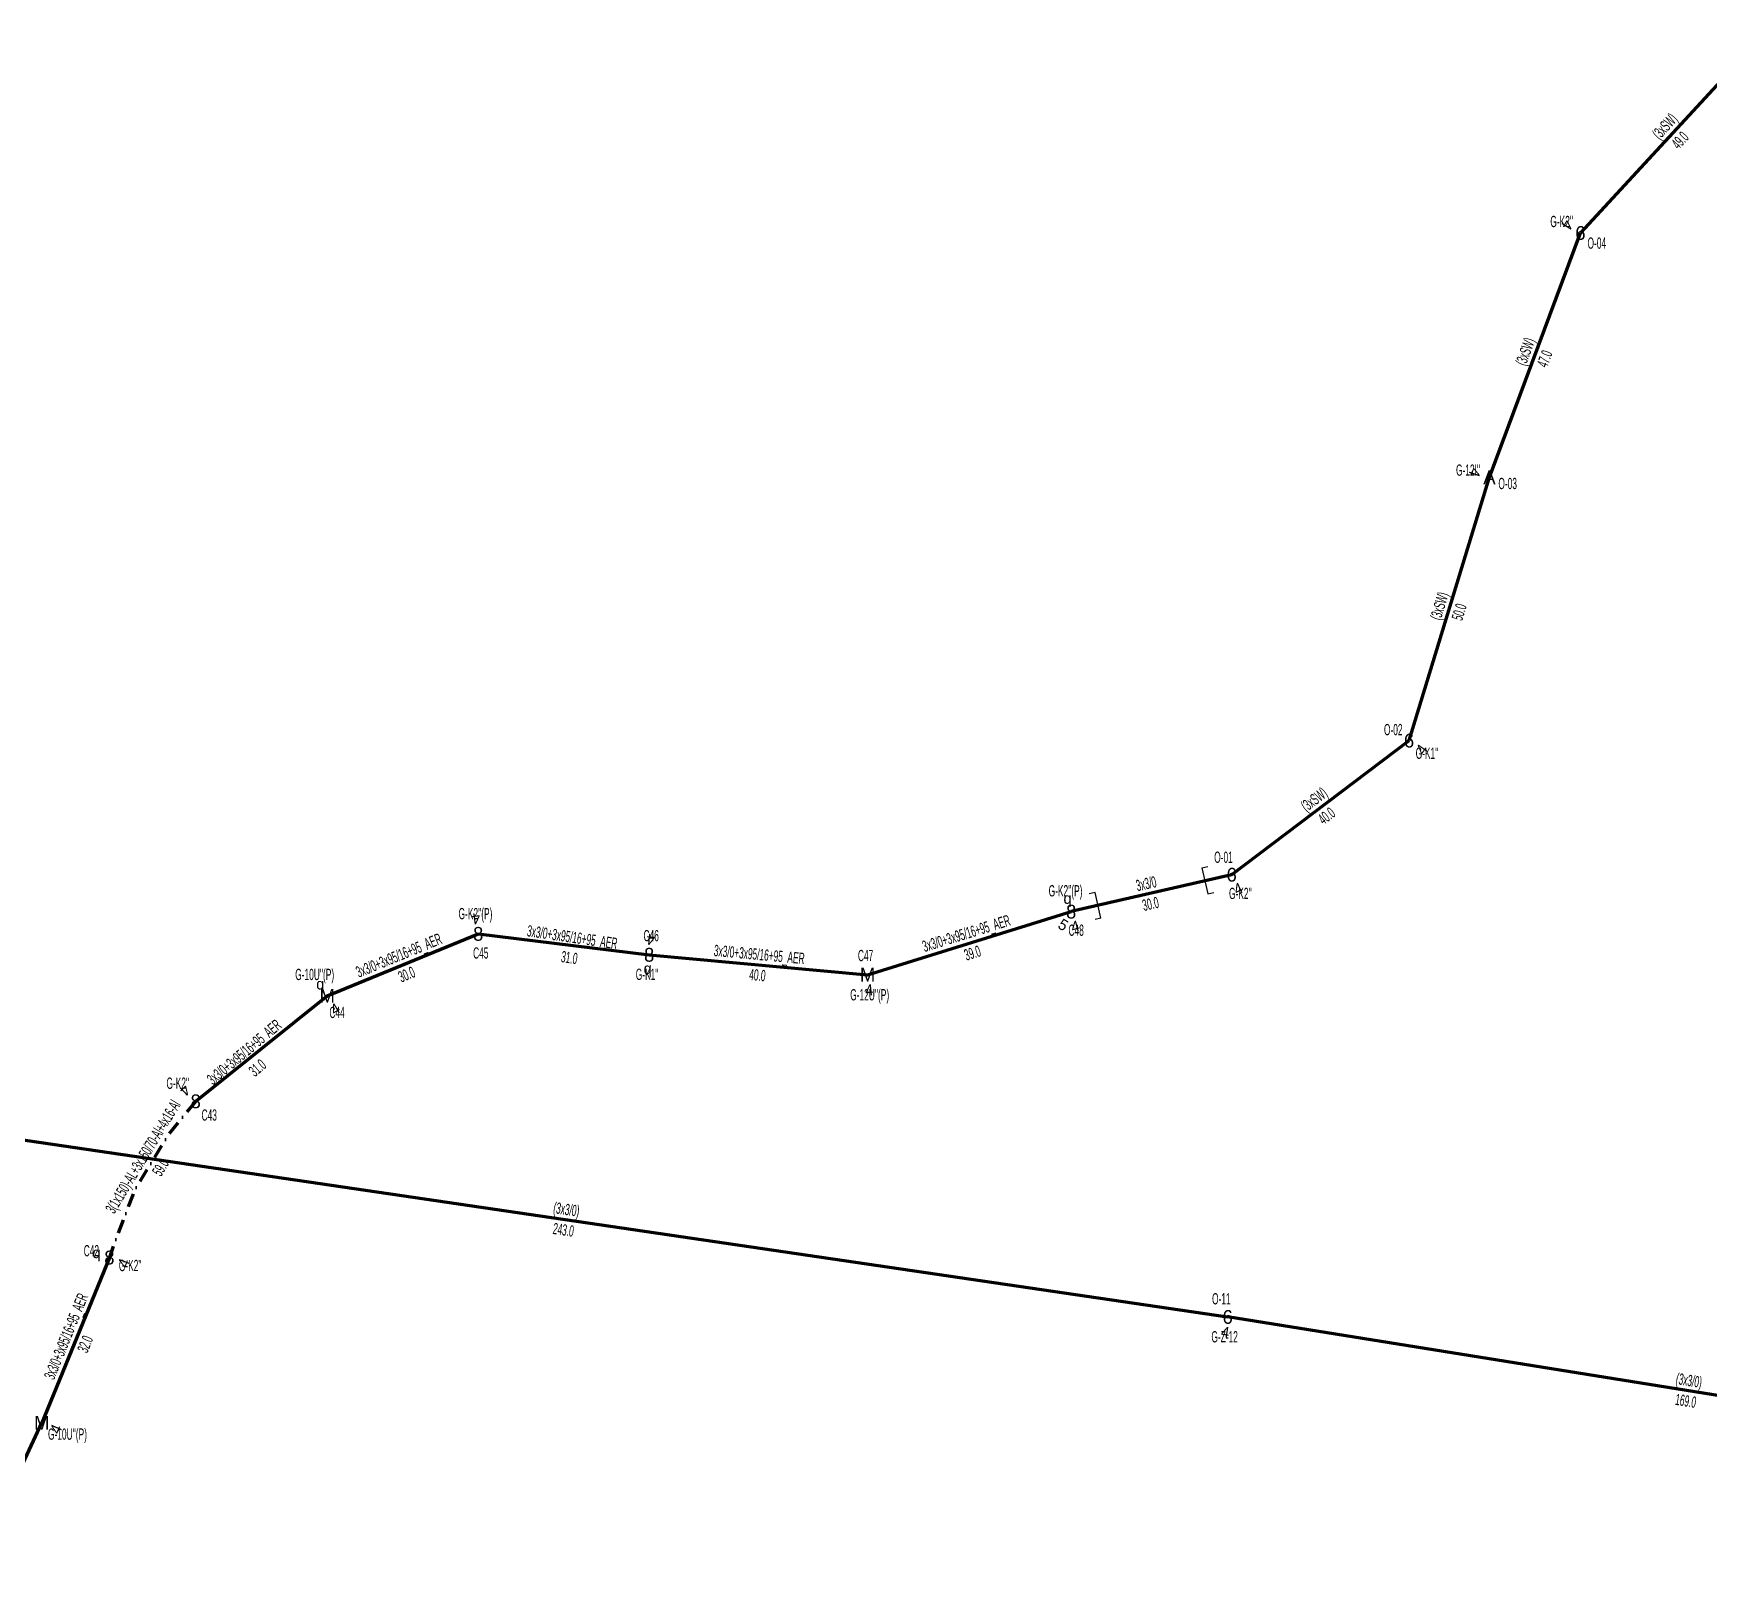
# Model space of a CAD drawing. Header units: millimetres. Extents: x 367507 to 373457, y 4068694 to 4074327.
# Drawn here: x 370902.8 to 371207.2, y 4071482.4 to 4071762.8 of the extents above; entities that cross this region are included whole.
import ezdxf
from ezdxf.enums import TextEntityAlignment as Align

# ---------------------------------------------------------------- set-up
doc = ezdxf.new("R2010")
doc.units = ezdxf.units.MM
doc.linetypes.add('DASHDOT', pattern=[5, 2.5, -1.25, 0, -1.25])
for name, color, linetype, lineweight in [('DIREK_ENH_MEVCUT', 6, 'Continuous', 25), ('DIREK_OG_MEVCUT', 16, 'Continuous', 25), ('DIREK_OG_YENI', 10, 'Continuous', 25), ('HAT_OG_HAVAI_MEVCUT', 48, 'Continuous', 70), ('HAT_OG_HAVAI_YENI', 1, 'Continuous', 70), ('HAT_OG_YERALTI_YENI', 1, 'DASHDOT', 70)]:
    doc.layers.add(name, color=color, linetype=linetype, lineweight=lineweight)
doc.layers.add('NIA_AG', color=5, linetype='Continuous')
doc.styles.add('Direk', font='B_CAD')
doc.styles.get("Standard").update_dxf_attribs({"font": 'Arial'})

# ---------------------------------------------------------------- blocks, each defined once
blk = doc.blocks.new('AG_NIA', base_point=(-64.4296, 129.8924))
at = {"layer": 'NIA_AG'}
for p, q in [((-64.429604, 132.292432), (-65.529604, 132.292432)), ((-64.429604, 127.492432), (-64.429604, 132.292432)), ((-64.429604, 127.492432), (-65.529604, 127.492432))]:
    blk.add_line(p, q, dxfattribs=at)

msp = doc.modelspace()

# ---------------------------------------------------------------- linework, layer by layer
at = {"layer": 'HAT_OG_HAVAI_MEVCUT'}
for p, q in [((371217.33, 4071762.76), (371183.891663, 4071726.511661)), ((371167.359, 4071682.12), (371183.891663, 4071726.511661)), ((371152.75, 4071634.267), (371167.359, 4071682.12)), ((371120.514305, 4071609.914275), (371152.75, 4071634.267)), ((370878.94, 4071564.94), (371119.79, 4071529.55)), ((371286.88, 4071502.79), (371119.79, 4071529.55))]:
    msp.add_line(p, q, dxfattribs=at)
at = {"layer": 'HAT_OG_HAVAI_YENI'}
for p, q in [((371120.514305, 4071609.914275), (371091.35, 4071603.208)), ((371054.357806, 4071591.74519), (371091.35, 4071603.208)), ((370956.176, 4071587.905), (370983.6, 4071599.156)), ((370983.6, 4071599.156), (371014.668, 4071595.356)), ((371014.668, 4071595.356), (371054.357806, 4071591.74519)), ((370932.261, 4071568.735), (370956.176, 4071587.905)), ((370916.579, 4071540.344), (370904.290817, 4071510.306806)), ((370891.309, 4071482.392), (370904.290817, 4071510.306806))]:
    msp.add_line(p, q, dxfattribs=at)
at = {"layer": 'HAT_OG_YERALTI_YENI', "flags": 128}
msp.add_lwpolyline([(370932.261, 4071568.735), (370927.324034, 4071562.736572), (370921.200464, 4071552.669008), (370917.671627, 4071543.431758), (370916.579, 4071540.344)], dxfattribs=at)

# ---------------------------------------------------------------- block references
at = {"layer": 'NIA_AG'}
for p, rotation in [((371115.641473, 4071608.793777), 192.949937), ((371096.222831, 4071604.328498), 12.949937)]:
    msp.add_blockref('AG_NIA', p, dxfattribs=dict(at, rotation=rotation))

# ---------------------------------------------------------------- texts
at = {"layer": 'DIREK_ENH_MEVCUT', "linetype": 'ByBlock', "width": 0.53}
for s, p in [('O-11', (371118.643, 4071532.856719)), ('G-Z-12', (371119.237529, 4071525.951754))]:
    msp.add_text(s, height=2.05, dxfattribs=at).set_placement(p, align=Align.MIDDLE_CENTER)
at = {"layer": 'DIREK_ENH_MEVCUT', "linetype": 'ByBlock', "style": 'Direk'}
msp.add_text('6', height=2.5, dxfattribs=at).set_placement((371119.79, 4071529.55), align=Align.MIDDLE_CENTER)
at = {"layer": 'DIREK_ENH_MEVCUT', "color": 32, "linetype": 'ByBlock', "style": 'Direk'}
msp.add_text('4', height=2, rotation=351.271029, dxfattribs=at).set_placement((371119.36507, 4071526.782432), align=Align.MIDDLE_CENTER)
at = {"layer": 'DIREK_OG_MEVCUT', "width": 0.53}
for s, p in [("G-K2''", (371180.482972, 4071728.605323)), ('O-04', (371186.874025, 4071724.679854)), ("G-12I''", (371163.477056, 4071683.4341)), ('O-03', (371170.674201, 4071680.997752)), ('O-02', (371149.881345, 4071636.272198)), ("G-K1''", (371156.013093, 4071631.986088)), ('O-01', (371119.034602, 4071613.0861)), ("G-K2''", (371122.098955, 4071606.517488))]:
    msp.add_text(s, height=2.05, dxfattribs=at).set_placement(p, align=Align.MIDDLE_CENTER)
at = {"layer": 'DIREK_OG_MEVCUT', "color": 32, "style": 'Direk'}
for rotation, p in [(238.441204, (371181.505773, 4071727.977106)), (251.29822, (371164.706839, 4071683.017799)), (415.046334, (371155.044924, 4071632.662841)), (385.009732, (371121.698067, 4071607.376814))]:
    msp.add_text('4', height=2, rotation=rotation, dxfattribs=at).set_placement(p, align=Align.MIDDLE_CENTER)
at = {"layer": 'DIREK_OG_MEVCUT', "style": 'Direk'}
for s, p in [('6', (371183.891663, 4071726.511661)), ('A', (371167.359, 4071682.12)), ('6', (371152.75, 4071634.267)), ('6', (371120.514305, 4071609.914275))]:
    msp.add_text(s, height=2.5, dxfattribs=at).set_placement(p, align=Align.MIDDLE_CENTER)
at = {"layer": 'DIREK_OG_YENI', "width": 0.53}
for s, p in [("G-K2''(P)", (371090.330397, 4071606.991196)), ("G-K2''(P)", (370983.104473, 4071602.837186)), ('C46', (371015.039061, 4071598.836275)), ('C48', (371092.260782, 4071599.82858)), ('C45', (370984.066926, 4071595.687286)), ('C47', (371053.991396, 4071595.225957)), ("G-10U''(P)", (370953.886422, 4071591.790249)), ("G-K1''", (371014.29034, 4071591.813826)), ("G-12U''(P)", (371054.74183, 4071588.09711)), ('C44', (370957.952956, 4071584.889635)), ("G-K2''", (370929.009049, 4071572.029259)), ('C43', (370934.719828, 4071566.244184)), ('C42', (370913.308589, 4071541.590761)), ("G-K2''", (370920.362069, 4071538.901802)), ("G-10U''(P)", (370908.961405, 4071508.266749))]:
    msp.add_text(s, height=2.05, dxfattribs=at).set_placement(p, align=Align.MIDDLE_CENTER)
at = {"layer": 'DIREK_OG_YENI', "color": 4, "style": 'Direk'}
for p in [(371090.699442, 4071605.621871), (370954.906746, 4071590.058832), (371014.402957, 4071592.870089), (370914.242992, 4071541.234543)]:
    msp.add_text('q', height=2, dxfattribs=at).set_placement(p, align=Align.MIDDLE_CENTER)
at = {"layer": 'DIREK_OG_YENI', "color": 32, "style": 'Direk'}
for s, rotation, p in [('4', 187.666545, (370983.226459, 4071601.930972)), ('5', -30.983373, (371089.90859, 4071600.807513)), ('4', 375.083316, (371092.078625, 4071600.504464)), ('4', 173.914219, (371014.964848, 4071598.14022)), ('4', 366.009239, (371054.650935, 4071588.960576)), ('4', 390.510856, (370957.597565, 4071585.492708)), ('4', 224.62971, (370930.293938, 4071570.727653)), ('4', 429.131931, (370919.195329, 4071539.346592)), ('4', 426.40487, (370906.856728, 4071509.186047))]:
    msp.add_text(s, height=2, rotation=rotation, dxfattribs=at).set_placement(p, align=Align.MIDDLE_CENTER)
at = {"layer": 'DIREK_OG_YENI', "style": 'Direk'}
for s, p in [('8', (371091.35, 4071603.208)), ('8', (370983.6, 4071599.156)), ('8', (371014.668, 4071595.356)), ('M', (371054.357806, 4071591.74519)), ('M', (370956.176, 4071587.905)), ('8', (370932.261, 4071568.735)), ('8', (370916.579, 4071540.344)), ('M', (370904.290817, 4071510.306806))]:
    msp.add_text(s, height=2.5, dxfattribs=at).set_placement(p, align=Align.MIDDLE_CENTER)
at = {"layer": 'HAT_OG_HAVAI_MEVCUT', "lineweight": 30, "width": 0.53}
for s, rotation, p in [('(3xSW)', 407.309108, (371199.986062, 4071745.212167, 185591.945831)), ('(3xSW)', 69.5733, (371174.82878, 4071704.612488, 185591.945831)), ('(3xSW)', 73.02314, (371159.241541, 4071658.441688, 185583.6795)), ('(3xSW)', 37.069528, (371136.119786, 4071622.768856, 185576.375)), ('(3x3/0)', 351.640894, (370999.48857, 4071548.08597, 185559.895)), ('(3x3/0)', 350.901164, (371203.469417, 4071517.009304, 185559.895))]:
    msp.add_text(s, height=2.05, rotation=rotation, dxfattribs=at).set_placement(p, align=Align.CENTER)
for s, rotation, p in [('49.0', 407.309108, (371201.2356, 4071744.059494, 185591.945831)), ('47.0', 69.5733, (371176.421883, 4071704.019173, 185591.945831)), ('50.0', 73.02314, (371160.867459, 4071657.945312, 185583.6795)), ('40.0', 37.069528, (371137.144518, 4071621.412418, 185576.375)), ('243.0', 351.640894, (370999.24143, 4071546.40403, 185559.895)), ('169.0', 350.901164, (371203.200583, 4071515.330696, 185559.895))]:
    msp.add_text(s, height=2.05, rotation=rotation, dxfattribs=at).set_placement(p, align=Align.TOP_CENTER)
at = {"layer": 'HAT_OG_HAVAI_YENI', "lineweight": 30, "width": 0.53}
for s, rotation, p in [('3x3/0', 12.341243, (371105.191717, 4071607.283426)), ('3x3/0+3x95/16+95_AER', 351.732641, (371000.554797, 4071597.55096, 185508.6325)), ('3x3/0+3x95/16+95_AER', 17.216696, (371072.602315, 4071598.288508, 185545.675)), ('3x3/0+3x95/16+95_AER', 22.306434, (370969.565374, 4071594.316892, 185491.8)), ('3x3/0+3x95/16+95_AER', 354.801783, (371034.589915, 4071594.397099, 185527.178903)), ('3x3/0+3x95/16+95_AER', 39.96678, (370941.72939, 4071576.906172, 185478.088249)), ('3x3/0+3x95/16+95_AER', 427.750585, (370909.648196, 4071525.647246, 185452.145409))]:
    msp.add_text(s, height=2.05, rotation=rotation, dxfattribs=at).set_placement(p, align=Align.CENTER)
for s, rotation, p in [('30.0', 12.341243, (371105.555064, 4071605.62271)), ('39.0', 17.216696, (371073.105492, 4071596.664682, 185545.675)), ('31.0', 351.732641, (371000.310349, 4071595.868626, 185508.6325)), ('30.0', 22.306434, (370970.210626, 4071592.744108, 185491.8)), ('40.0', 354.801783, (371034.435892, 4071592.704091, 185527.178903)), ('31.0', 39.96678, (370942.821373, 4071575.603263, 185478.088249)), ('32.0', 427.750585, (370911.221621, 4071525.00356, 185452.145409))]:
    msp.add_text(s, height=2.05, rotation=rotation, dxfattribs=at).set_placement(p, align=Align.TOP_CENTER)
at = {"layer": 'HAT_OG_YERALTI_YENI', "lineweight": 30, "width": 0.53}
msp.add_text('3(1x150)-AL+3x150/70-Al+4x16-Al', height=2.05, rotation=418.69005, dxfattribs=at).set_placement((370923.536036, 4071558.144507), align=Align.CENTER)
msp.add_text('59.0', height=2.05, rotation=418.69005, dxfattribs=at).set_placement((370924.988463, 4071557.261072), align=Align.TOP_CENTER)

doc.saveas('drawing.dxf')
